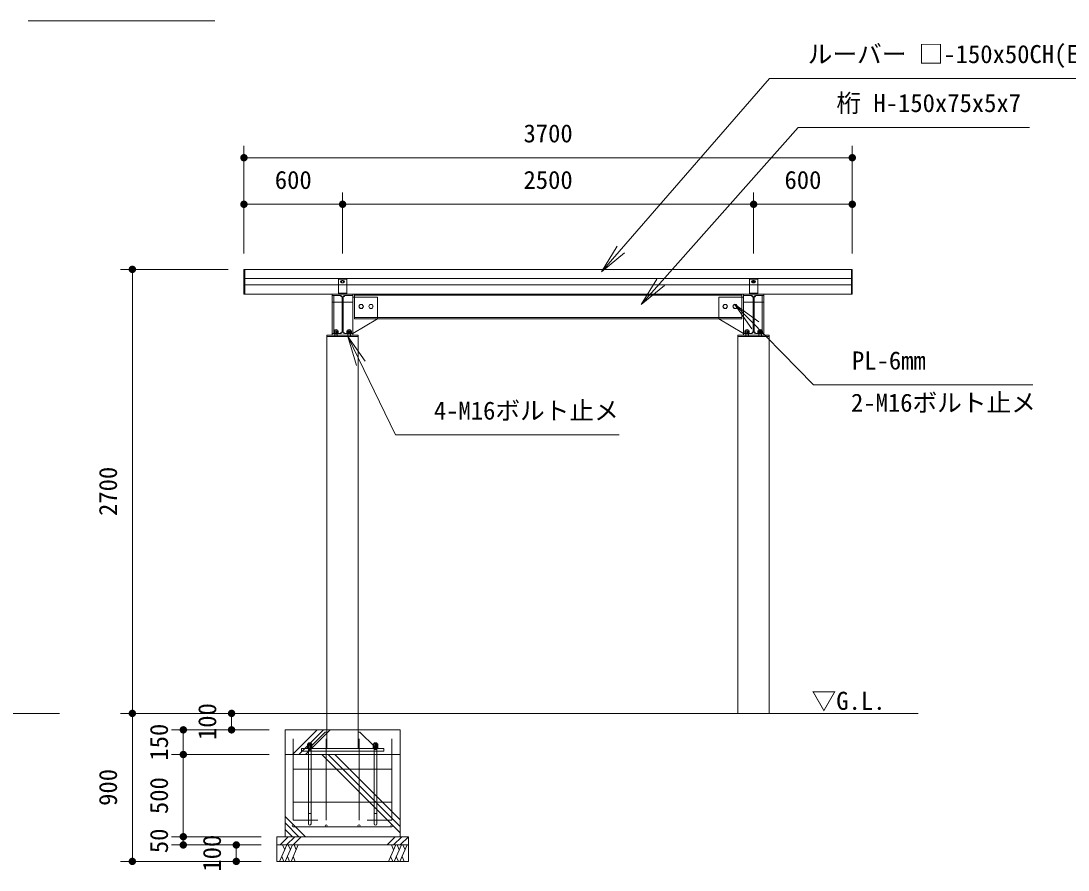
# Model space of a CAD drawing. Units: millimetres at full size, sheet at 1:60. Extents: x -1200 to 26400, y -900 to 18720.
# Drawn here: x 12846 to 19215, y 3704 to 8867 of the extents above; entities that cross this region are included whole.
import ezdxf
from ezdxf.enums import TextEntityAlignment as Align

# ---------------------------------------------------------------- set-up
doc = ezdxf.new("R2010")
doc.units = ezdxf.units.MM
doc.header["$LTSCALE"] = 60
for name, color, linetype, lineweight in [('D-STR', 1, 'Continuous', 13), ('D-STR-DIM', 7, 'Continuous', 13), ('D-STR-HTXT', 7, 'Continuous', 13), ('D-STR-TXT', 7, 'Continuous', 13)]:
    doc.layers.add(name, color=color, linetype=linetype, lineweight=lineweight)
doc.styles.add('ＭＳ ゴシック', font='')
doc.styles.get('ＭＳ ゴシック').set_extended_font_data('MS Gothic')

# ---------------------------------------------------------------- blocks, each defined once
blk = doc.blocks.new('filled_dot')
at = {"color": 0, "linetype": 'Continuous', "lineweight": -2, "const_width": 1.25}
blk.add_lwpolyline([(-0.625, 0, 1), (0.625, 0, 1)], format="xyb", close=True, dxfattribs=at)
blk = doc.blocks.new('open_arrow')
at = {"color": 0, "linetype": 'Continuous', "lineweight": -2}
blk.add_lwpolyline([(7.5, 1.25), (0, 0), (7.5, -1.25)], dxfattribs=at)

msp = doc.modelspace()

# ---------------------------------------------------------------- linework, layer by layer
at = {"layer": 'D-STR'}
for p, q in [((14827.75, 7296.49), (14777.75, 7296.49)), ((14777.75, 7296.49), (14777.75, 7206.49)), ((14796.75, 7287.49), (14808.75, 7287.49)), ((14808.75, 7275.49), (14796.75, 7275.49)), ((14827.75, 7206.49), (14827.75, 7296.49)), ((17327.75, 7296.49), (17277.75, 7296.49)), ((17277.75, 7296.49), (17277.75, 7206.49)), ((17277.75, 7296.49), (17327.75, 7296.49)), ((17277.75, 7206.49), (17277.75, 7296.49)), ((17296.75, 7287.49), (17308.75, 7287.49)), ((17308.75, 7287.49), (17296.75, 7287.49)), ((17308.75, 7275.49), (17296.75, 7275.49)), ((17296.75, 7275.49), (17308.75, 7275.49)), ((17327.75, 7206.49), (17327.75, 7296.49)), ((17327.75, 7296.49), (17327.75, 7206.49)), ((14606.75, 7206.49), (15192.75, 7206.49)), ((14740.25, 7206.49), (14865.25, 7206.49)), ((14740.25, 7156.49), (14740.25, 7206.49)), ((14740.25, 6956.49), (14740.25, 7206.49)), ((14750.25, 7197.49), (14750.25, 6965.49)), ((14777.75, 7210.99), (14827.75, 7210.99)), ((14777.75, 7206.49), (14777.75, 7210.99)), ((14777.75, 7206.49), (14827.75, 7206.49)), ((14827.75, 7206.49), (14777.75, 7206.49)), ((14827.75, 7210.99), (14827.75, 7206.49)), ((14865.25, 7206.49), (14865.25, 7156.49)), ((14865.25, 7206.49), (14865.25, 6956.49)), ((14865.25, 7197.49), (14865.25, 7187.49)), ((14875.25, 7206.49), (14875.25, 7187.49)), ((17230.25, 7199.49), (14875.25, 7199.49)), ((15076.75, 7206.49), (14887.75, 7206.49)), ((17498.75, 7206.49), (16912.75, 7206.49)), ((17028.75, 7206.49), (17217.75, 7206.49)), ((17230.25, 7206.49), (17230.25, 7187.49)), ((17240.25, 7206.49), (17365.25, 7206.49)), ((17240.25, 7156.49), (17240.25, 7206.49)), ((17240.25, 6956.49), (17240.25, 7206.49)), ((17240.25, 7197.49), (17240.25, 7187.49)), ((17277.75, 7206.49), (17277.75, 7210.99)), ((17277.75, 7210.99), (17327.75, 7210.99)), ((17277.75, 7206.49), (17327.75, 7206.49)), ((17327.75, 7206.49), (17277.75, 7206.49)), ((17327.75, 7210.99), (17327.75, 7206.49)), ((17355.25, 7197.49), (17355.25, 6965.49)), ((17365.25, 7206.49), (17365.25, 7156.49)), ((17365.25, 7206.49), (17365.25, 6956.49)), ((14865.25, 7156.49), (14740.25, 7156.49)), ((14799.75, 6973.49), (14799.75, 7189.49)), ((14805.75, 7189.49), (14805.75, 6973.49)), ((14865.25, 7187.49), (15015.25, 7187.49)), ((14875.25, 7187.49), (14875.25, 7056.49)), ((15015.25, 7187.49), (15015.25, 7056.49)), ((17240.25, 7187.49), (17090.25, 7187.49)), ((17090.25, 7187.49), (17090.25, 7056.49)), ((17123.32, 7143.49), (17116.39, 7131.49)), ((17137.17, 7143.49), (17123.32, 7143.49)), ((17144.1, 7131.49), (17137.17, 7143.49)), ((17183.32, 7143.49), (17176.39, 7131.49)), ((17197.17, 7143.49), (17183.32, 7143.49)), ((17204.1, 7131.49), (17197.17, 7143.49)), ((17230.25, 7187.49), (17230.25, 7056.49)), ((17365.25, 7156.49), (17240.25, 7156.49)), ((17299.75, 7189.49), (17299.75, 6973.49)), ((17305.75, 6973.49), (17305.75, 7189.49)), ((17116.39, 7131.49), (17123.32, 7119.49)), ((17123.32, 7119.49), (17137.17, 7119.49)), ((17137.17, 7119.49), (17144.1, 7131.49)), ((17176.39, 7131.49), (17183.32, 7119.49)), ((17183.32, 7119.49), (17197.17, 7119.49)), ((17197.17, 7119.49), (17204.1, 7131.49)), ((14865.25, 6965.49), (15015.25, 7056.49)), ((14875.25, 7063.49), (15015.25, 7063.49)), ((14875.25, 7056.49), (15015.25, 7056.49)), ((15015.25, 7063.49), (17090.25, 7063.49)), ((15015.25, 7056.49), (17090.25, 7056.49)), ((17230.25, 7063.49), (17090.25, 7063.49)), ((17230.25, 7056.49), (17090.25, 7056.49)), ((17240.25, 6965.49), (17090.25, 7056.49)), ((14707.4, 6956.49), (14898.1, 6956.49)), ((14707.4, 6947.49), (14707.4, 6956.49)), ((14898.1, 6947.49), (14707.4, 6947.49)), ((14865.25, 6956.49), (14740.25, 6956.49)), ((14777.75, 6968.69), (14747.75, 6968.69)), ((14747.75, 6968.69), (14747.75, 6965.49)), ((14777.75, 6965.49), (14747.75, 6965.49)), ((14748.89, 6980.39), (14751.35, 6981.69)), ((14748.89, 6968.69), (14748.89, 6980.39)), ((14774.15, 6981.69), (14751.35, 6981.69)), ((14754.75, 6981.69), (14754.75, 6947.49)), ((14755.82, 6968.69), (14755.82, 6980.39)), ((14762.75, 6962.89), (14762.75, 6984.29)), ((14769.67, 6968.69), (14769.67, 6980.39)), ((14770.75, 6981.69), (14770.75, 6947.49)), ((14776.6, 6980.39), (14774.15, 6981.69)), ((14776.6, 6968.69), (14776.6, 6980.39)), ((14777.75, 6968.69), (14777.75, 6965.49)), ((14827.75, 6968.69), (14857.75, 6968.69)), ((14827.75, 6968.69), (14827.75, 6965.49)), ((14827.75, 6965.49), (14857.75, 6965.49)), ((14828.89, 6980.39), (14831.35, 6981.69)), ((14828.89, 6968.69), (14828.89, 6980.39)), ((14831.35, 6981.69), (14854.15, 6981.69)), ((14834.75, 6981.69), (14834.75, 6947.49)), ((14835.82, 6968.69), (14835.82, 6980.39)), ((14842.75, 6962.89), (14842.75, 6984.29)), ((14849.67, 6968.69), (14849.67, 6980.39)), ((14850.75, 6981.69), (14850.75, 6947.49)), ((14856.6, 6980.39), (14854.15, 6981.69)), ((14856.6, 6968.69), (14856.6, 6980.39)), ((14857.75, 6968.69), (14857.75, 6965.49)), ((14898.1, 6956.49), (14898.1, 6947.49)), ((17207.4, 6956.49), (17398.1, 6956.49)), ((17207.4, 6947.49), (17207.4, 6956.49)), ((17398.1, 6947.49), (17207.4, 6947.49)), ((17365.25, 6956.49), (17240.25, 6956.49)), ((17277.75, 6968.69), (17247.75, 6968.69)), ((17247.75, 6968.69), (17247.75, 6965.49)), ((17277.75, 6965.49), (17247.75, 6965.49)), ((17248.89, 6980.39), (17251.35, 6981.69)), ((17248.89, 6968.69), (17248.89, 6980.39)), ((17274.15, 6981.69), (17251.35, 6981.69)), ((17254.75, 6981.69), (17254.75, 6947.49)), ((17255.82, 6968.69), (17255.82, 6980.39)), ((17262.75, 6962.89), (17262.75, 6984.29)), ((17269.67, 6968.69), (17269.67, 6980.39)), ((17270.75, 6981.69), (17270.75, 6947.49)), ((17276.6, 6980.39), (17274.15, 6981.69)), ((17276.6, 6968.69), (17276.6, 6980.39)), ((17277.75, 6968.69), (17277.75, 6965.49)), ((17327.75, 6968.69), (17357.75, 6968.69)), ((17327.75, 6968.69), (17327.75, 6965.49)), ((17327.75, 6965.49), (17357.75, 6965.49)), ((17328.89, 6980.39), (17331.35, 6981.69)), ((17328.89, 6968.69), (17328.89, 6980.39)), ((17331.35, 6981.69), (17354.15, 6981.69)), ((17334.75, 6981.69), (17334.75, 6947.49)), ((17335.82, 6968.69), (17335.82, 6980.39)), ((17342.75, 6962.89), (17342.75, 6984.29)), ((17349.67, 6968.69), (17349.67, 6980.39)), ((17350.75, 6981.69), (17350.75, 6947.49)), ((17356.6, 6980.39), (17354.15, 6981.69)), ((17356.6, 6968.69), (17356.6, 6980.39)), ((17357.75, 6968.69), (17357.75, 6965.49)), ((17398.1, 6956.49), (17398.1, 6947.49)), ((13080.37, 4656.49), (2080.37, 4656.49)), ((18302.75, 4656.49), (13802.75, 4656.49)), ((14497.32, 4406.49), (14647.32, 4556.49)), ((14536.92, 4406.49), (14686.92, 4556.49)), ((14576.52, 4406.49), (14726.52, 4556.49)), ((14502.75, 4006.49), (14502.75, 4501.51)), ((14588.89, 4470.39), (14591.35, 4471.69)), ((14588.89, 4458.69), (14588.89, 4470.39)), ((14588.89, 4457.39), (14591.35, 4458.69)), ((14588.89, 4458.69), (14616.6, 4458.69)), ((14591.35, 4471.69), (14614.15, 4471.69)), ((14591.35, 4458.69), (14614.15, 4458.69)), ((14594.75, 4477.49), (14594.75, 3985.49)), ((14610.75, 4477.49), (14594.75, 4477.49)), ((14595.82, 4458.69), (14595.82, 4470.39)), ((14602.75, 4456.09), (14602.75, 4474.29)), ((14602.75, 4439.89), (14602.75, 4461.29)), ((14609.67, 4458.69), (14609.67, 4470.39)), ((14610.75, 4477.49), (14610.75, 3985.49)), ((14616.6, 4470.39), (14614.15, 4471.69)), ((14616.6, 4457.39), (14614.15, 4458.69)), ((14616.6, 4458.69), (14616.6, 4470.39)), ((14702.75, 4006.49), (14702.75, 4501.51)), ((14902.75, 4006.49), (14902.75, 4501.51)), ((14988.89, 4470.39), (14991.35, 4471.69)), ((14988.89, 4458.69), (14988.89, 4470.39)), ((14988.89, 4457.39), (14991.35, 4458.69)), ((15016.6, 4458.69), (14988.89, 4458.69)), ((15014.15, 4471.69), (14991.35, 4471.69)), ((15014.15, 4458.69), (14991.35, 4458.69)), ((14994.75, 4477.49), (14994.75, 3985.49)), ((14994.75, 4477.49), (15010.75, 4477.49)), ((14995.82, 4458.69), (14995.82, 4470.39)), ((15002.75, 4456.09), (15002.75, 4474.29)), ((15002.75, 4439.89), (15002.75, 4461.29)), ((15009.67, 4458.69), (15009.67, 4470.39)), ((15010.75, 4477.49), (15010.68, 3985.49)), ((15016.6, 4470.39), (15014.15, 4471.69)), ((15016.6, 4457.39), (15014.15, 4458.69)), ((15016.6, 4458.69), (15016.6, 4470.39)), ((15102.75, 4006.49), (15102.75, 4501.51)), ((14587.75, 4445.69), (14617.75, 4445.69)), ((14587.75, 4445.69), (14587.75, 4442.49)), ((14587.75, 4442.49), (14617.75, 4442.49)), ((14588.89, 4445.69), (14588.89, 4457.39)), ((14610.75, 4437.49), (14594.75, 4437.49)), ((14595.82, 4445.69), (14595.82, 4457.39)), ((14609.67, 4445.69), (14609.67, 4457.39)), ((14616.6, 4445.69), (14616.6, 4457.39)), ((14617.75, 4445.69), (14617.75, 4442.49)), ((14675.93, 4406.49), (15152.75, 3929.68)), ((14715.53, 4406.49), (15152.75, 3969.28)), ((14755.13, 4406.49), (15152.75, 4008.87)), ((15017.75, 4445.69), (14987.75, 4445.69)), ((14987.75, 4445.69), (14987.75, 4442.49)), ((15017.75, 4442.49), (14987.75, 4442.49)), ((14988.89, 4445.69), (14988.89, 4457.39)), ((14994.75, 4437.49), (15010.75, 4437.49)), ((14995.82, 4445.69), (14995.82, 4457.39)), ((15009.67, 4445.69), (15009.67, 4457.39)), ((15016.6, 4445.69), (15016.6, 4457.39)), ((15017.75, 4445.69), (15017.75, 4442.49)), ((15102.75, 4316.49), (14502.75, 4316.49)), ((15102.75, 4116.49), (14502.75, 4116.49)), ((14452.75, 4030.05), (14576.3, 3906.49)), ((14594.75, 4048.49), (14610.75, 4048.49)), ((15010.75, 4048.49), (14994.75, 4048.49)), ((14452.75, 3990.45), (14536.71, 3906.49)), ((14452.75, 3950.86), (14497.11, 3906.49)), ((14502.75, 4006.49), (14652.75, 4006.49)), ((15102.75, 3966.49), (14502.75, 3966.49)), ((15102.75, 4006.49), (14952.75, 4006.49)), ((14422.2, 3856.49), (14472.2, 3906.49)), ((14461.8, 3856.49), (14511.8, 3906.49)), ((14501.4, 3856.49), (14551.4, 3906.49)), ((15073.55, 3856.49), (15123.55, 3906.49)), ((15113.15, 3856.49), (15163.15, 3906.49)), ((15152.75, 3856.49), (15202.75, 3906.49)), ((14419.5, 3756.49), (14464.04, 3856.49)), ((14450.91, 3827), (14437.77, 3856.49)), ((14454.27, 3756.49), (14498.81, 3856.49)), ((14485.68, 3827), (14472.54, 3856.49)), ((14489.04, 3756.49), (14533.59, 3856.49)), ((14520.45, 3827), (14507.31, 3856.49)), ((15081.66, 3756.49), (15126.21, 3856.49)), ((15113.07, 3827), (15099.93, 3856.49)), ((15116.44, 3756.49), (15160.98, 3856.49)), ((15147.84, 3827), (15134.7, 3856.49)), ((15151.21, 3756.49), (15195.75, 3856.49)), ((15182.61, 3827), (15169.47, 3856.49)), ((14432.64, 3785.99), (14445.77, 3756.49)), ((14467.41, 3785.99), (14480.55, 3756.49)), ((14502.18, 3785.99), (14515.32, 3756.49)), ((15094.8, 3785.99), (15107.94, 3756.49)), ((15129.57, 3785.99), (15142.71, 3756.49)), ((15164.34, 3785.99), (15177.48, 3756.49))]:
    msp.add_line(p, q, dxfattribs=at)
for points in [[(14202.75, 7356.49), (17902.75, 7356.49), (17902.75, 7206.49), (14202.75, 7206.49)], [(14202.75, 7356.49), (14207.75, 7356.49), (14207.75, 7206.49), (14202.75, 7206.49)], [(17897.75, 7356.49), (17902.75, 7356.49), (17902.75, 7206.49), (17897.75, 7206.49)], [(14207.75, 7301.24), (17897.75, 7301.24), (17897.75, 7261.74), (14207.75, 7261.74)], [(14795.24, 7281.49), (14798.99, 7287.99), (14806.5, 7287.99), (14810.25, 7281.49), (14806.5, 7274.99), (14798.99, 7274.99)], [(17310.25, 7281.49), (17306.5, 7274.99), (17298.99, 7274.99), (17295.24, 7281.49), (17298.99, 7287.99), (17306.5, 7287.99)], [(14901.39, 7131.49), (14908.32, 7143.49), (14922.17, 7143.49), (14929.1, 7131.49), (14922.17, 7119.49), (14908.32, 7119.49)], [(14961.39, 7131.49), (14968.32, 7143.49), (14982.17, 7143.49), (14989.1, 7131.49), (14982.17, 7119.49), (14968.32, 7119.49)], [(14707.4, 6956.49), (14898.1, 6956.49), (14898.1, 4442.49), (14707.4, 4442.49)], [(14452.75, 4556.49), (15152.75, 4556.49), (15152.75, 4406.49), (14452.75, 4406.49)], [(14707.4, 4442.49), (14607.4, 4442.49), (14607.4, 4452.49), (14697.4, 4542.49), (14707.4, 4542.49)], [(14898.1, 4442.49), (14998.1, 4442.49), (14998.1, 4452.49), (14908.1, 4542.49), (14898.1, 4542.49)], [(14452.75, 4406.49), (15152.75, 4406.49), (15152.75, 3906.49), (14452.75, 3906.49)], [(14552.75, 4426.49), (15052.75, 4426.49), (15052.75, 4442.49), (14552.75, 4442.49)], [(15052.75, 4426.49), (14552.75, 4426.49), (14552.75, 4442.49), (15052.75, 4442.49)], [(14402.75, 3906.49), (15202.75, 3906.49), (15202.75, 3856.49), (14402.75, 3856.49)], [(14402.75, 3856.49), (15202.75, 3856.49), (15202.75, 3756.49), (14402.75, 3756.49)]]:
    msp.add_lwpolyline(points, close=True, dxfattribs=at)
for points in [[(14791.75, 7197.49), (14740.25, 7197.49), (14740.25, 7206.49), (14865.25, 7206.49), (14865.25, 7197.49), (14813.75, 7197.49)], [(17313.75, 7197.49), (17365.25, 7197.49), (17365.25, 7206.49), (17240.25, 7206.49), (17240.25, 7197.49), (17291.75, 7197.49)], [(14740.25, 6956.49), (14740.25, 6965.49), (14791.75, 6965.49)], [(14813.75, 6965.49), (14865.25, 6965.49), (14865.25, 6956.49), (14740.25, 6956.49)], [(17207.4, 4656.49), (17207.4, 6956.49), (17398.1, 6956.49), (17398.1, 4656.49)], [(17291.75, 6965.49), (17240.25, 6965.49), (17240.25, 6956.49), (17365.25, 6956.49)], [(17365.25, 6956.49), (17365.25, 6965.49), (17313.75, 6965.49)]]:
    msp.add_lwpolyline(points, dxfattribs=at)
for centre, radius in [((14802.75, 7281.49), 6.5), ((17302.75, 7281.49), 6.5), ((17302.75, 7281.49), 2.92), ((14915.25, 7131.49), 12), ((14975.25, 7131.49), 12), ((17130.25, 7131.49), 12), ((17190.25, 7131.49), 12), ((14502.75, 3972.99), 6.5), ((14702.75, 3972.99), 6.5), ((14902.75, 3972.99), 6.5), ((15102.75, 3972.99), 6.5)]:
    msp.add_circle(centre, radius, dxfattribs=at)
for centre, radius, start, end in [((14796.75, 7281.49), 6, 90, 180), ((14796.75, 7281.49), 6, 180, 270), ((14808.75, 7281.49), 6, 0, 90), ((14808.75, 7281.49), 6, 270, 0), ((17296.75, 7281.49), 6, 90, 180), ((17296.75, 7281.49), 6, 180, 270), ((17302.75, 7281.49), 4, 270, 200), ((17308.75, 7281.49), 6, 0, 90), ((17308.75, 7281.49), 6, 270, 0), ((14797.39, 7195.14), 6.12, 157.39293, 292.60707), ((14791.75, 7189.49), 8, 360, 90), ((14813.75, 7189.49), 8, 90, 180), ((14808.1, 7195.14), 6.12, 247.39293, 22.60707), ((17297.39, 7195.14), 6.12, 157.39293, 292.60707), ((17291.75, 7189.49), 8, 360, 90), ((17313.75, 7189.49), 8, 90, 180), ((17308.1, 7195.14), 6.12, 247.39293, 22.60707), ((14752.35, 6976.82), 4.98, 45.90122, 78.32053), ((14762.75, 6981.69), 9.38, 0, 180), ((14762.75, 6962.58), 19.11, 68.74529, 111.25471), ((14773.14, 6976.82), 4.98, 101.67947, 134.09878), ((14797.4, 6967.84), 6.12, 67.49992, 202.50008), ((14791.75, 6973.49), 8, 270, 0), ((14808.09, 6967.84), 6.12, 337.49992, 112.50008), ((14813.75, 6973.49), 8, 180, 270), ((14842.74, 6981.69), 9.38, 0, 180), ((14832.35, 6976.82), 4.98, 45.90122, 78.32053), ((14842.75, 6962.58), 19.11, 68.74529, 111.25471), ((14853.14, 6976.82), 4.98, 101.67947, 134.09878), ((17252.35, 6976.82), 4.98, 45.90122, 78.32053), ((17262.75, 6981.69), 9.38, 0, 180), ((17262.75, 6962.58), 19.11, 68.74529, 111.25471), ((17273.14, 6976.82), 4.98, 101.67947, 134.09878), ((17297.4, 6967.84), 6.12, 67.49992, 202.50008), ((17291.75, 6973.49), 8, 270, 0), ((17308.09, 6967.84), 6.12, 337.49992, 112.50008), ((17313.75, 6973.49), 8, 180, 270), ((17342.74, 6981.69), 9.38, 0, 180), ((17332.35, 6976.82), 4.98, 45.90122, 78.32053), ((17342.75, 6962.58), 19.11, 68.74529, 111.25471), ((17353.14, 6976.82), 4.98, 101.67947, 134.09878), ((14592.35, 4466.82), 4.98, 45.90122, 78.32053), ((14592.35, 4453.82), 4.98, 45.90122, 78.32053), ((14602.75, 4452.58), 19.11, 68.74529, 111.25471), ((14602.75, 4439.58), 19.11, 68.74529, 111.25471), ((14613.14, 4466.82), 4.98, 101.67947, 134.09878), ((14613.14, 4453.82), 4.98, 101.67947, 134.09878), ((14992.35, 4466.82), 4.98, 45.90122, 78.32053), ((14992.35, 4453.82), 4.98, 45.90122, 78.32053), ((15002.75, 4452.58), 19.11, 68.74529, 111.25471), ((15002.75, 4439.58), 19.11, 68.74529, 111.25471), ((15013.14, 4466.82), 4.98, 101.67947, 134.09878), ((15013.14, 4453.82), 4.98, 101.67947, 134.09878), ((14602.78, 3985.49), 7.97, 180, 0), ((15002.71, 3985.49), 7.97, 180, 0)]:
    msp.add_arc(centre, radius, start, end, dxfattribs=at)
at = {"layer": 'D-STR-DIM'}
for p, q in [((14202.75, 7619.49), (14202.75, 8107.19)), ((17902.75, 7619.49), (17902.75, 8107.19)), ((17902.75, 8035.19), (14202.75, 8035.19)), ((14202.75, 7452.49), (14202.75, 7824.28)), ((14802.75, 7452.49), (14802.75, 7824.28)), ((14802.75, 7492.49), (14802.75, 7824.28)), ((17302.75, 7452.49), (17302.75, 7824.28)), ((17302.75, 7452.49), (17302.75, 7824.28)), ((17902.75, 7452.49), (17902.75, 7824.28)), ((14802.75, 7752.28), (14202.75, 7752.28)), ((17302.75, 7752.28), (14802.75, 7752.28)), ((17302.75, 7752.28), (17902.75, 7752.28)), ((14106.75, 7356.49), (13452.02, 7356.49)), ((13524.02, 4656.49), (13524.02, 7356.49)), ((14153.71, 4656.49), (13452.02, 4656.49)), ((14153.71, 4656.49), (13452.02, 4656.49)), ((13524.02, 3756.49), (13524.02, 4656.49)), ((14153.71, 4656.49), (14055.49, 4656.49)), ((14127.49, 4556.49), (14127.49, 4656.49)), ((14356.75, 4556.49), (13761.98, 4556.49)), ((13833.98, 4406.49), (13833.98, 4556.49)), ((14356.75, 4556.49), (14055.49, 4556.49)), ((14356.75, 4406.49), (13761.98, 4406.49)), ((14356.75, 4406.49), (13761.98, 4406.49)), ((13833.98, 3906.49), (13833.98, 4406.49)), ((14306.75, 3906.49), (13761.98, 3906.49)), ((14306.75, 3906.49), (13761.98, 3906.49)), ((13833.98, 3856.49), (13833.98, 3906.49)), ((14306.75, 3856.49), (13761.98, 3856.49)), ((14306.75, 3856.49), (14084.18, 3856.49)), ((14156.18, 3756.49), (14156.18, 3856.49)), ((14306.75, 3756.49), (13452.02, 3756.49)), ((14306.75, 3756.49), (14084.18, 3756.49))]:
    msp.add_line(p, q, dxfattribs=at)
at = {"layer": 'D-STR-HTXT'}
for points in [[(16377.27, 7341.79), (17398.53, 8517.2), (17578.53, 8517.2), (19521.66, 8517.2)], [(16617.94, 7142.98), (17573.25, 8219.66), (17753.25, 8219.66), (18979.97, 8219.66)], [(17187.35, 7144.73), (17667.78, 6654.22), (17847.78, 6654.22), (19001.8, 6654.22)], [(14834.75, 6947.49), (15124.67, 6349.56), (15304.67, 6349.56), (16484.43, 6349.56)]]:
    msp.add_lwpolyline(points, dxfattribs=at)
at = {"layer": 'D-STR-TXT'}
msp.add_line((12889.98, 8866.96), (14025.41, 8866.96), dxfattribs=at)

# ---------------------------------------------------------------- block references
at = {"layer": 'D-STR-DIM', "xscale": 18, "yscale": 18}
for p in [(14202.75, 8035.19), (14202.75, 7752.28), (14802.75, 7752.28), (17302.75, 7752.28)]:
    msp.add_blockref('filled_dot', p, dxfattribs=at)
for p, rotation in [((17902.75, 8035.19), 180), ((14802.75, 7752.28), 180), ((17302.75, 7752.28), 180), ((17902.75, 7752.28), 180), ((13524.02, 7356.49), 270), ((13524.02, 4656.49), 90), ((13524.02, 4656.49), 270), ((14127.49, 4656.49), 270), ((13833.98, 4556.49), 270), ((14127.49, 4556.49), 90), ((13833.98, 4406.49), 90), ((13833.98, 4406.49), 270), ((13833.98, 3906.49), 90), ((13833.98, 3906.49), 270), ((13833.98, 3856.49), 90), ((14156.18, 3856.49), 270), ((13524.02, 3756.49), 90), ((14156.18, 3756.49), 90)]:
    msp.add_blockref('filled_dot', p, dxfattribs=dict(at, rotation=rotation))
at = {"layer": 'D-STR-HTXT', "xscale": 24, "yscale": 24}
for p, rotation in [((16377.27, 7341.79), 49), ((16617.94, 7142.98), 48.4), ((17187.35, 7144.73), 314.4), ((14834.75, 6947.49), 295.9)]:
    msp.add_blockref('open_arrow', p, dxfattribs=dict(at, rotation=rotation))

# ---------------------------------------------------------------- texts
at = {"layer": 'D-STR-DIM', "style": 'ＭＳ ゴシック'}
for s, p in [('3700', (16052.75, 8238.45)), ('600', (14502.75, 7955.54)), ('2500', (16052.75, 7955.54)), ('600', (17602.75, 7955.54))]:
    msp.add_text(s, height=110, dxfattribs=at).set_placement(p, align=Align.TOP_CENTER)
for s, p in [('2700', (13320.75, 6006.49)), ('100', (13924.22, 4606.49)), ('150', (13630.72, 4481.49)), ('900', (13320.75, 4206.49)), ('500', (13630.72, 4156.49)), ('50', (13630.72, 3881.49)), ('100', (13952.92, 3806.49))]:
    msp.add_text(s, height=110, rotation=90, dxfattribs=at).set_placement(p, align=Align.TOP_CENTER)
at = {"layer": 'D-STR-HTXT', "style": 'ＭＳ ゴシック'}
for s, p in [('ルーバー □-150x50CH(ESW)', (17631.8, 8720.46)), ('桁 H-150x75x5x7', (17806.51, 8422.93)), ('PL-6mm', (17901.05, 6857.48)), ('4-M16ボルト止メ', (15357.94, 6552.83)), ('2-M16ボルト止メ', (17895.02, 6600.91))]:
    msp.add_text(s, height=110, dxfattribs=at).set_placement(p, align=Align.TOP_LEFT)
at = {"layer": 'D-STR-TXT', "style": 'ＭＳ ゴシック'}
msp.add_text('▽G.L.', height=110, dxfattribs=at).set_placement((17655.29, 4788.16), align=Align.TOP_LEFT)

doc.saveas('drawing.dxf')
